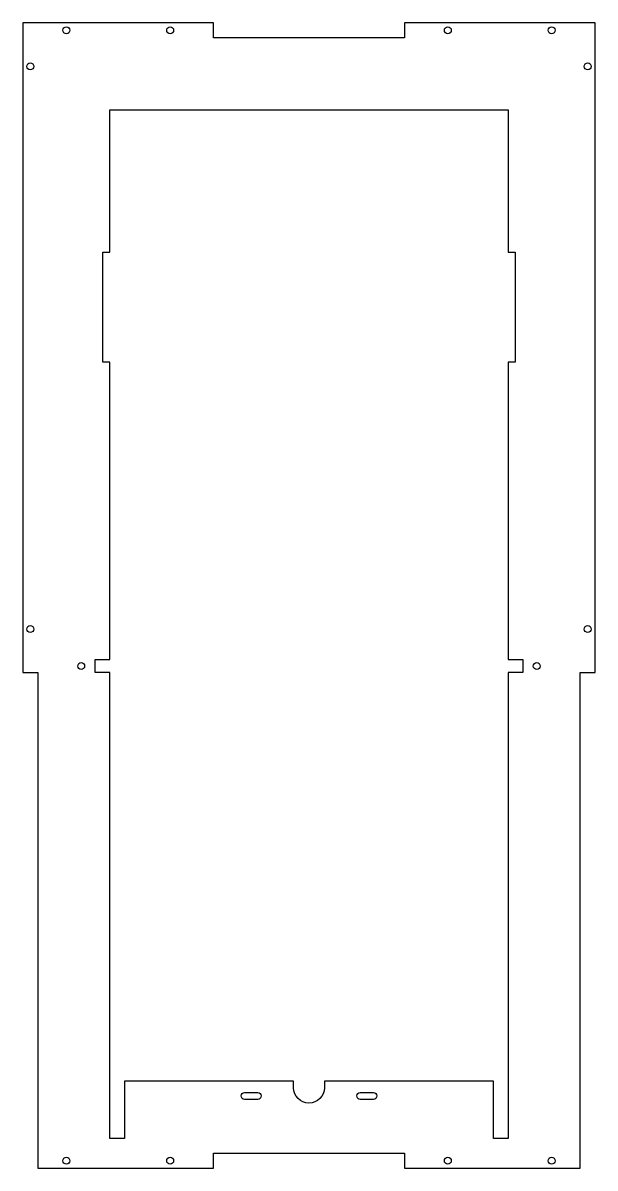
# Model space of a CAD drawing. Header units: millimetres. Extents: x -87 to 173, y -7 to 513.
import ezdxf

# ---------------------------------------------------------------- set-up
doc = ezdxf.new("R2010")
doc.units = ezdxf.units.MM

msp = doc.modelspace()

# ---------------------------------------------------------------- linework, layer by layer
msp.add_lwpolyline([(-79.95, 218.28), (-79.95, -6.72), (0, -6.72), (0, 0), (86.67, 0), (86.67, -6.72), (166.61, -6.72), (166.61, 218.28), (173.33, 218.28), (173.33, 513.28), (86.67, 513.28), (86.67, 506.56), (0, 506.56), (0, 513.28), (-86.67, 513.28), (-86.67, 218.28)], close=True)
for points in [[(50.33, 32.78), (50.33, 29.78, -1), (36.33, 29.78), (36.33, 32.78), (-40.45, 32.78), (-40.45, 6.72), (-47.17, 6.72), (-47.17, 218.28), (-53.89, 218.28), (-53.89, 224.16), (-47.17, 224.16), (-47.17, 359.16), (-50.32, 359.16), (-50.32, 409.16), (-47.17, 409.16), (-47.17, 473.78), (133.83, 473.78), (133.83, 409.16), (136.98, 409.16), (136.98, 359.16), (133.83, 359.16), (133.83, 224.16), (140.55, 224.16), (140.55, 218.28), (133.83, 218.28), (133.83, 6.72), (127.11, 6.72), (127.11, 32.78)], [(20.05, 27.63, -1), (20.05, 24.48), (14.05, 24.48, -1), (14.05, 27.63)], [(66.61, 24.48, -1), (66.61, 27.63), (72.61, 27.63, -1), (72.61, 24.48)]]:
    msp.add_lwpolyline(points, format="xyb", close=True)
for centre, radius in [((-66.92, 509.92), 1.57), ((-19.75, 509.92), 1.57), ((106.42, 509.92), 1.57), ((153.58, 509.92), 1.57), ((-83.31, 493.53), 1.57), ((169.97, 493.53), 1.57), ((-83.31, 238.03), 1.57), ((169.97, 238.03), 1.57), ((-60.17, 221.22), 1.57), ((146.83, 221.22), 1.57), ((-66.92, -3.36), 1.57), ((-19.75, -3.36), 1.58), ((106.42, -3.36), 1.58), ((153.58, -3.36), 1.57)]:
    msp.add_circle(centre, radius)

doc.saveas('drawing.dxf')
